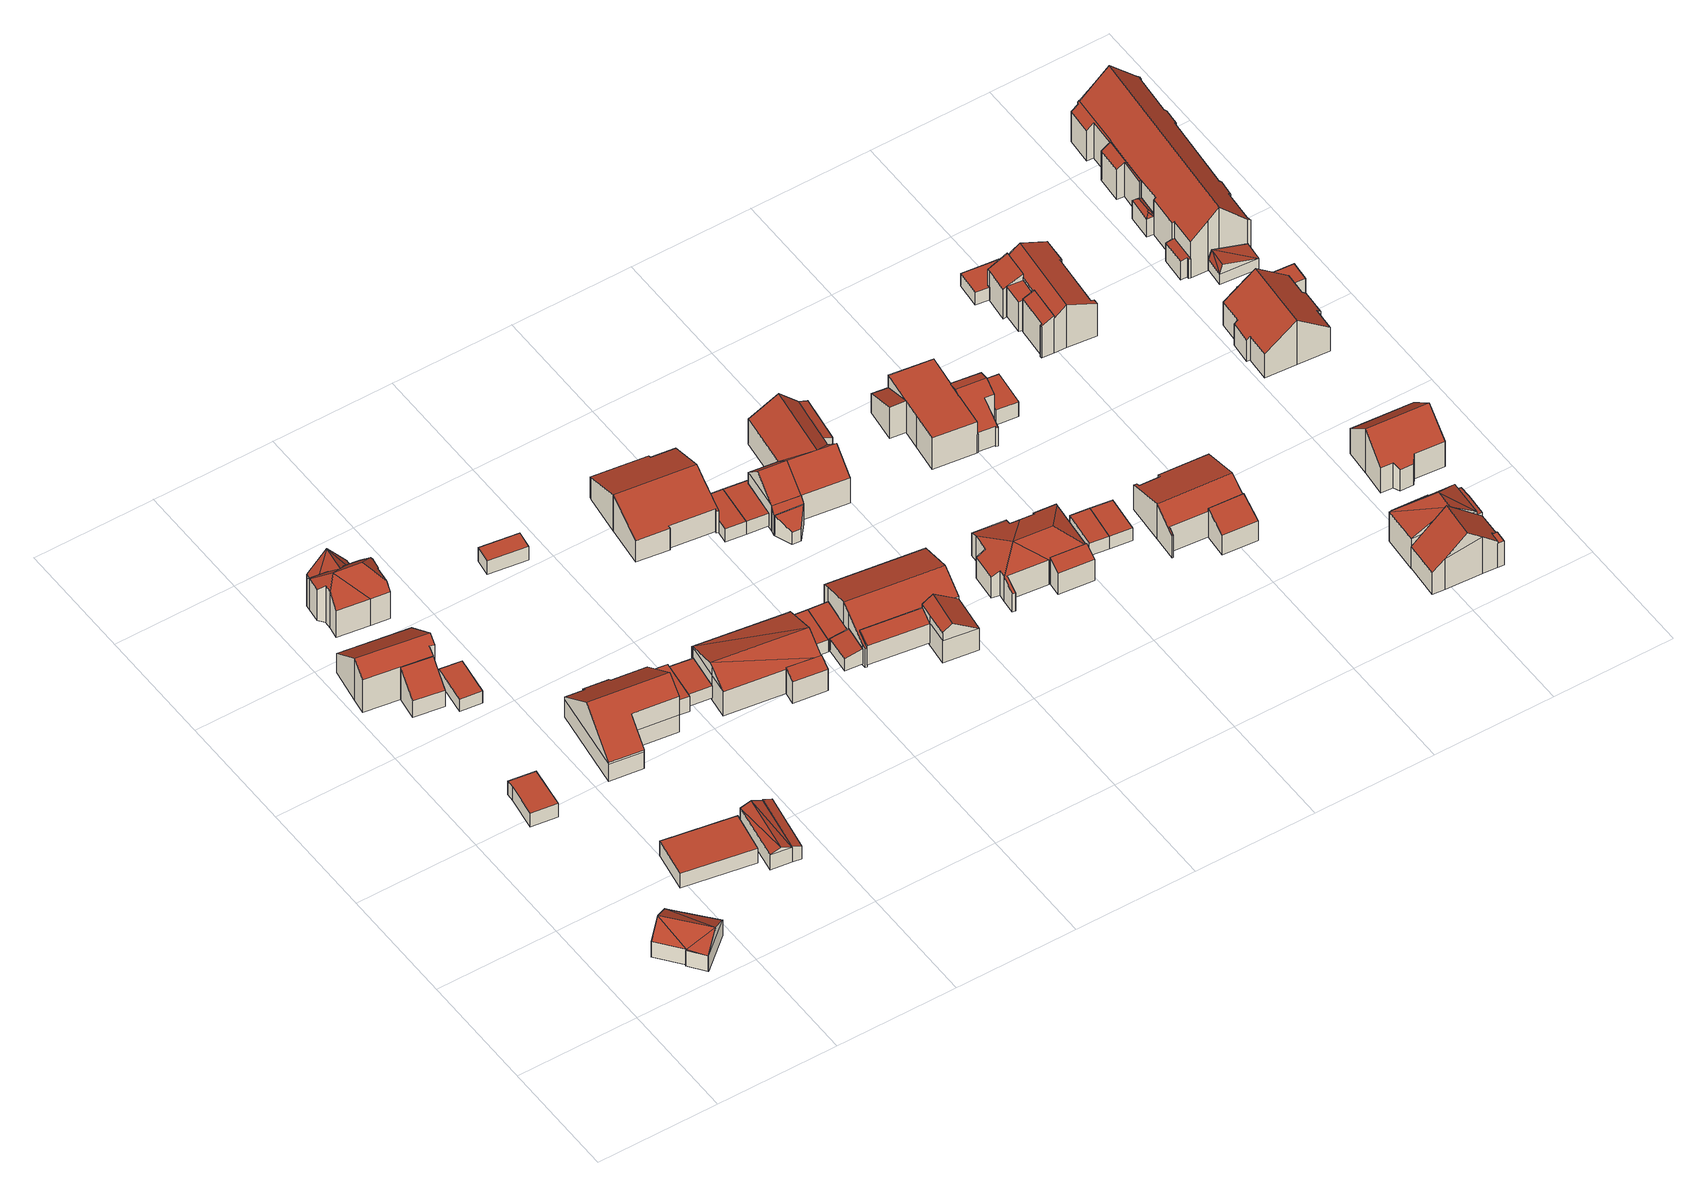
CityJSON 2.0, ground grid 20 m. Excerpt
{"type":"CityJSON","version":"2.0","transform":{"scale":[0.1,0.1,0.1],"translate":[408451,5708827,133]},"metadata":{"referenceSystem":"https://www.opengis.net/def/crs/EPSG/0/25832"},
"CityObjects":{
"building1":{"type":"Building","attributes":{"Gemeindeschluessel":"05978036","Geometrietyp2DReferenz":"3000","function":"31001_2460","roofType":"5000","measuredHeight":5.19},"geometry":[{"type":"MultiSurface","lod":"2","boundaries":[[[0,1,2,3]],[[1,4,5,2]],[[4,6,7,5]],[[6,8,9,7]],[[8,10,11,9]],[[10,12,13,11]],[[12,14,15,13]],[[14,0,3,15]],[[16,8,6]],[[16,12,8]],[[17,12,16]],[[12,17,14]],[[8,12,10]],[[0,16,4,1]],[[16,0,17]],[[4,16,6]],[[14,17,0]],[[3,2,5,7,9,11,13,15]]],"semantics":{"surfaces":[{"type":"WallSurface"},{"type":"RoofSurface"},{"type":"GroundSurface"}],"values":[0,0,0,0,0,0,0,0,1,1,1,1,1,1,1,0,0,2]}}]},
"building2":{"type":"Building","attributes":{"Gemeindeschluessel":"05978036","Geometrietyp2DReferenz":"3000","function":"31001_2460","roofType":"1000","measuredHeight":2.61},"geometry":[{"type":"MultiSurface","lod":"2","boundaries":[[[18,19,20,21]],[[19,22,23,20]],[[22,24,25,23]],[[24,26,27,25]],[[26,18,21,27]],[[26,24,22,19,18]],[[21,20,23,25,27]]],"semantics":{"surfaces":[{"type":"WallSurface"},{"type":"RoofSurface"},{"type":"GroundSurface"}],"values":[0,0,0,0,0,1,2]}}]},
"building3":{"type":"Building","attributes":{"Gemeindeschluessel":"05978036","Geometrietyp2DReferenz":"3000","function":"31001_1000"},"children":["building3-1","building3-2"]},
"building3-1":{"type":"BuildingPart","attributes":{"roofType":"2100","measuredHeight":6.38},"parents":["building3"],"geometry":[{"type":"MultiSurface","lod":"2","boundaries":[[[28,29,30,31]],[[32,33,34,35]],[[33,28,31,34]],[[33,32,29,28]],[[31,30,35,34]],[[35,30,29,32]]],"semantics":{"surfaces":[{"type":"WallSurface"},{"type":"RoofSurface"},{"type":"GroundSurface"},{"type":"ClosureSurface"}],"values":[0,0,0,1,2,3]}}]},
"building3-2":{"type":"BuildingPart","attributes":{"roofType":"3100","measuredHeight":8.47},"parents":["building3"],"geometry":[{"type":"MultiSurface","lod":"2","boundaries":[[[36,37,38,39]],[[37,40,41,38]],[[40,42,32,35,41]],[[43,44,45,30,29]],[[44,46,47,45]],[[46,48,49,47]],[[48,50,51,49]],[[50,36,39,51]],[[46,44,43,42,40,37,36]],[[36,50,48,46]],[[39,38,41,35,30,45,47,49,51]],[[29,32,42,43]],[[29,30,35,32]]],"semantics":{"surfaces":[{"type":"WallSurface"},{"type":"RoofSurface"},{"type":"GroundSurface"},{"type":"ClosureSurface"}],"values":[0,0,0,0,0,0,0,0,1,1,2,0,3]}}]},
"building4":{"type":"Building","attributes":{"Gemeindeschluessel":"05978036","Geometrietyp2DReferenz":"3000","function":"51009_1611","roofType":"1000","measuredHeight":2.96},"geometry":[{"type":"MultiSurface","lod":"2","boundaries":[[[52,53,54,55]],[[53,56,57,54]],[[56,58,59,57]],[[58,52,55,59]],[[58,56,53,52]],[[55,54,57,59]]],"semantics":{"surfaces":[{"type":"WallSurface"},{"type":"RoofSurface"},{"type":"GroundSurface"}],"values":[0,0,0,0,1,2]}}]},
"building5":{"type":"Building","attributes":{"Gemeindeschluessel":"05978036","Geometrietyp2DReferenz":"3000","function":"31001_2460","roofType":"1000","measuredHeight":2.42},"geometry":[{"type":"MultiSurface","lod":"2","boundaries":[[[60,61,62,63]],[[61,64,65,62]],[[64,66,67,65]],[[66,60,63,67]],[[66,64,61,60]],[[63,62,65,67]]],"semantics":{"surfaces":[{"type":"WallSurface"},{"type":"RoofSurface"},{"type":"GroundSurface"}],"values":[0,0,0,0,1,2]}}]},
"building6":{"type":"Building","attributes":{"Gemeindeschluessel":"05978036","Geometrietyp2DReferenz":"3000","function":"31001_1000"},"children":["building6-1","building6-2"]},
"building6-1":{"type":"BuildingPart","attributes":{"roofType":"3300","measuredHeight":9.03},"parents":["building6"],"geometry":[{"type":"MultiSurface","lod":"2","boundaries":[[[68,69,70,71]],[[69,72,73,70]],[[72,74,75,73]],[[74,76,77,75]],[[76,78,79,77]],[[78,80,81,79]],[[80,82,83,81]],[[82,84,85,83]],[[84,86,87,85]],[[86,88,89,87]],[[88,90,91,89]],[[90,92,93,91]],[[92,94,95,93]],[[94,96,97,95]],[[96,98,99,97]],[[98,100,99]],[[94,92,90,88,101]],[[80,78,76,74,72,102]],[[84,82,80,102,101]],[[88,86,84,101]],[[72,69,68,103,101,102]],[[103,98,96,94,101]],[[104,71,70,73,75,77,79,81,83,85,87,89,91,93,95,97,99]],[[103,105,100,98]],[[105,104,99,100]],[[71,106,105,103,68]],[[104,105,106,71]]],"semantics":{"surfaces":[{"type":"WallSurface"},{"type":"RoofSurface"},{"type":"GroundSurface"},{"type":"ClosureSurface"}],"values":[0,0,0,0,0,0,0,0,0,0,0,0,0,0,0,0,1,1,1,1,1,1,2,0,3,0,3]}}]},
"building6-2":{"type":"BuildingPart","attributes":{"roofType":"5000","measuredHeight":6.88},"parents":["building6"],"geometry":[{"type":"MultiSurface","lod":"2","boundaries":[[[100,107,108,99]],[[107,109,110,108]],[[109,106,71,110]],[[106,111,100,105]],[[109,112,106]],[[112,111,106]],[[112,107,100]],[[100,111,112]],[[107,112,109]],[[71,104,99,108,110]],[[99,104,105,100]],[[104,71,106,105]]],"semantics":{"surfaces":[{"type":"WallSurface"},{"type":"RoofSurface"},{"type":"GroundSurface"},{"type":"ClosureSurface"}],"values":[0,0,0,1,1,1,1,1,0,2,3,3]}}]},
"building7":{"type":"Building","attributes":{"Gemeindeschluessel":"05978036","Geometrietyp2DReferenz":"3000","function":"31001_2700","roofType":"3100","measuredHeight":3.7},"geometry":[{"type":"MultiSurface","lod":"2","boundaries":[[[113,114,115,116]],[[114,117,118,115]],[[117,119,120,118]],[[119,113,116,120]],[[117,114,121]],[[113,119,122]],[[122,114,113]],[[114,122,121]],[[119,121,122]],[[121,119,117]],[[116,115,118,120]]],"semantics":{"surfaces":[{"type":"WallSurface"},{"type":"RoofSurface"},{"type":"GroundSurface"}],"values":[0,0,0,0,0,0,1,1,1,1,2]}}]},
"building8":{"type":"Building","attributes":{"Gemeindeschluessel":"05978036","Geometrietyp2DReferenz":"3000","function":"51009_1610","roofType":"2100","measuredHeight":3.29},"geometry":[{"type":"MultiSurface","lod":"2","boundaries":[[[123,124,125,116]],[[124,126,127,125]],[[126,128,115,127]],[[128,123,116,115]],[[128,126,124,123]],[[116,125,127,115]]],"semantics":{"surfaces":[{"type":"WallSurface"},{"type":"RoofSurface"},{"type":"GroundSurface"}],"values":[0,0,0,0,1,2]}}]},
"building9":{"type":"Building","attributes":{"Gemeindeschluessel":"05978036","Geometrietyp2DReferenz":"3000","function":"31001_1000","roofType":"5000","measuredHeight":9.26},"geometry":[{"type":"MultiSurface","lod":"2","boundaries":[[[129,130,131,132]],[[130,133,134,131]],[[133,135,136,134]],[[135,137,138,136]],[[137,139,140,138]],[[139,141,142,140]],[[141,143,144,142]],[[143,145,146,144]],[[145,147,148,146]],[[147,149,150,148]],[[149,129,132,150]],[[151,152,141,139,153,154,155,156,157]],[[158,159,156,155,160,161]],[[129,158,161,130]],[[130,161,160,133]],[[133,160,155,154,135]],[[149,159,158,129]],[[145,151,157,147]],[[147,157,156,159,149]],[[135,154,153,137]],[[137,153,139]],[[143,152,151,145]],[[141,152,143]],[[132,131,134,136,138,140,142,144,146,148,150]]],"semantics":{"surfaces":[{"type":"WallSurface"},{"type":"RoofSurface"},{"type":"GroundSurface"}],"values":[0,0,0,0,0,0,0,0,0,0,0,1,1,0,0,0,0,0,0,0,0,0,0,2]}}]},
"building10":{"type":"Building","attributes":{"Gemeindeschluessel":"05978036","Geometrietyp2DReferenz":"3000","function":"31001_2460","roofType":"9999","measuredHeight":3},"geometry":[{"type":"MultiSurface","lod":"2","boundaries":[[[162,163,164,165,166]],[[166,165,146,148]],[[165,164,167,146]],[[164,163,168,167]],[[163,162,169,168]],[[162,166,148,169]],[[148,146,167,168,169]]],"semantics":{"surfaces":[{"type":"RoofSurface"},{"type":"WallSurface"},{"type":"GroundSurface"}],"values":[0,1,1,1,1,1,2]}}]},
"building11":{"type":"Building","attributes":{"Gemeindeschluessel":"05978036","Geometrietyp2DReferenz":"3000","function":"31001_2460","roofType":"1000","measuredHeight":2.47},"geometry":[{"type":"MultiSurface","lod":"2","boundaries":[[[170,171,172,173]],[[171,174,175,172]],[[174,176,177,175]],[[176,170,173,177]],[[176,174,171,170]],[[173,172,175,177]]],"semantics":{"surfaces":[{"type":"WallSurface"},{"type":"RoofSurface"},{"type":"GroundSurface"}],"values":[0,0,0,0,1,2]}}]},
"building12":{"type":"Building","attributes":{"Gemeindeschluessel":"05978036","Geometrietyp2DReferenz":"3000","function":"31001_2460","roofType":"1000","measuredHeight":2.63},"geometry":[{"type":"MultiSurface","lod":"2","boundaries":[[[178,179,180,181]],[[179,182,183,180]],[[182,184,185,183]],[[184,178,181,185]],[[184,182,179,178]],[[181,180,183,185]]],"semantics":{"surfaces":[{"type":"WallSurface"},{"type":"RoofSurface"},{"type":"GroundSurface"}],"values":[0,0,0,0,1,2]}}]},
"building13":{"type":"Building","attributes":{"Gemeindeschluessel":"05978036","Geometrietyp2DReferenz":"3000","function":"31001_1000"},"children":["building13-1","building13-2"]},
"building13-1":{"type":"BuildingPart","attributes":{"roofType":"2100","measuredHeight":5.22},"parents":["building13"],"geometry":[{"type":"MultiSurface","lod":"2","boundaries":[[[186,187,188,189,190]],[[191,192,193,194,195]],[[192,186,190,193]],[[192,191,187,186]],[[190,189,194,193]],[[195,188,187,191]],[[195,194,189,188]]],"semantics":{"surfaces":[{"type":"WallSurface"},{"type":"RoofSurface"},{"type":"GroundSurface"},{"type":"ClosureSurface"}],"values":[0,0,0,1,2,0,3]}}]},
"building13-2":{"type":"BuildingPart","attributes":{"roofType":"3100","measuredHeight":7.11},"parents":["building13"],"geometry":[{"type":"MultiSurface","lod":"2","boundaries":[[[196,197,198,199]],[[197,200,201,198]],[[200,195,194,201]],[[188,202,203,189]],[[202,204,205,203]],[[204,206,207,205]],[[206,208,209,207]],[[208,196,199,209]],[[210,211,197,196,208]],[[208,212,213,210]],[[195,210,213]],[[195,213,214,202,188]],[[202,214,204]],[[204,214,213,212,206]],[[206,212,208]],[[200,211,210,195]],[[197,211,200]],[[199,198,201,194,189,203,205,207,209]],[[189,194,195,188]]],"semantics":{"surfaces":[{"type":"WallSurface"},{"type":"RoofSurface"},{"type":"GroundSurface"},{"type":"ClosureSurface"}],"values":[0,0,0,0,0,0,0,0,1,1,1,1,0,0,0,0,0,2,3]}}]},
"building14":{"type":"Building","attributes":{"Gemeindeschluessel":"05978036","Geometrietyp2DReferenz":"3000","function":"31001_2460","roofType":"1000","measuredHeight":2.5},"geometry":[{"type":"MultiSurface","lod":"2","boundaries":[[[215,216,217,218]],[[216,219,220,217]],[[219,221,222,220]],[[221,223,224,222]],[[223,225,226,224]],[[225,215,218,226]],[[225,223,221,219,216,215]],[[218,217,220,222,224,226]]],"semantics":{"surfaces":[{"type":"WallSurface"},{"type":"RoofSurface"},{"type":"GroundSurface"}],"values":[0,0,0,0,0,0,1,2]}}]},
"building15":{"type":"Building","attributes":{"Gemeindeschluessel":"05978036","Geometrietyp2DReferenz":"3000","function":"31001_1310","roofType":"2100","measuredHeight":3.02},"geometry":[{"type":"MultiSurface","lod":"2","boundaries":[[[227,228,229,230]],[[228,231,232,229]],[[231,233,234,232]],[[233,227,230,234]],[[233,231,228,227]],[[230,229,232,234]]],"semantics":{"surfaces":[{"type":"WallSurface"},{"type":"RoofSurface"},{"type":"GroundSurface"}],"values":[0,0,0,0,1,2]}}]},
"building16":{"type":"Building","attributes":{"Gemeindeschluessel":"05978036","Geometrietyp2DReferenz":"3000","function":"31001_2460","roofType":"1000","measuredHeight":2.52},"geometry":[{"type":"MultiSurface","lod":"2","boundaries":[[[235,225,226,236]],[[225,223,224,226]],[[223,237,238,224]],[[237,239,240,238]],[[239,235,236,240]],[[239,237,223,225,235]],[[236,226,224,238,240]]],"semantics":{"surfaces":[{"type":"WallSurface"},{"type":"RoofSurface"},{"type":"GroundSurface"}],"values":[0,0,0,0,0,1,2]}}]},
"building17":{"type":"Building","attributes":{"Gemeindeschluessel":"05978036","Geometrietyp2DReferenz":"3000","function":"31001_1000","roofType":"3100","measuredHeight":7.2},"geometry":[{"type":"MultiSurface","lod":"2","boundaries":[[[241,242,243,244]],[[242,245,246,243]],[[245,247,248,246]],[[247,249,250,248]],[[249,251,252,250]],[[251,253,254,252]],[[253,255,256,254]],[[255,257,258,256]],[[257,259,260,258]],[[259,261,262,260]],[[261,263,264,262]],[[263,265,266,264]],[[265,267,268,266]],[[267,269,270,268]],[[269,241,244,270]],[[265,263,261,259,257,255,253]],[[253,251,249,247,245,242,241,269,267,265]],[[244,243,246,248,250,252,254,256,258,260,262,264,266,268,270]]],"semantics":{"surfaces":[{"type":"WallSurface"},{"type":"RoofSurface"},{"type":"GroundSurface"}],"values":[0,0,0,0,0,0,0,0,0,0,0,0,0,0,0,1,1,2]}}]},
"building18":{"type":"Building","attributes":{"Gemeindeschluessel":"05978036","Geometrietyp2DReferenz":"3000","function":"51009_1610","roofType":"2100","measuredHeight":4.91},"geometry":[{"type":"MultiSurface","lod":"2","boundaries":[[[271,272,273,274]],[[272,275,276,273]],[[275,277,278,276]],[[277,271,274,278]],[[277,275,272,271]],[[274,273,276,278]]],"semantics":{"surfaces":[{"type":"WallSurface"},{"type":"RoofSurface"},{"type":"GroundSurface"}],"values":[0,0,0,0,1,2]}}]},
"building19":{"type":"Building","attributes":{"Gemeindeschluessel":"05978036","Geometrietyp2DReferenz":"3000","function":"31001_2460","roofType":"1000","measuredHeight":2.59},"geometry":[{"type":"MultiSurface","lod":"2","boundaries":[[[279,280,270,281]],[[280,282,268,270]],[[282,283,284,268]],[[283,285,286,284]],[[285,279,281,286]],[[285,283,282,280,279]],[[281,270,268,284,286]]],"semantics":{"surfaces":[{"type":"WallSurface"},{"type":"RoofSurface"},{"type":"GroundSurface"}],"values":[0,0,0,0,0,1,2]}}]},
"building20":{"type":"Building","attributes":{"Gemeindeschluessel":"05978036","Geometrietyp2DReferenz":"3000","function":"31001_1000"},"children":["building20-1","building20-2"]},
"building20-1":{"type":"BuildingPart","attributes":{"roofType":"3100","measuredHeight":7.2},"parents":["building20"],"geometry":[{"type":"MultiSurface","lod":"2","boundaries":[[[287,288,289,290]],[[288,291,292,289]],[[291,293,294,292]],[[295,287,290,296]],[[295,297,298,299,287]],[[300,301,299,298,302]],[[291,300,302,303,293]],[[288,301,300,291]],[[287,299,301,288]],[[290,289,292,294,296]],[[296,294,293,295]],[[303,302,298,297]],[[293,303,297,295]]],"semantics":{"surfaces":[{"type":"WallSurface"},{"type":"RoofSurface"},{"type":"GroundSurface"},{"type":"ClosureSurface"}],"values":[0,0,0,0,1,1,0,0,0,2,3,0,3]}}]},
"building20-2":{"type":"BuildingPart","attributes":{"roofType":"3100","measuredHeight":7.09},"parents":["building20"],"geometry":[{"type":"MultiSurface","lod":"2","boundaries":[[[304,305,306,307]],[[305,308,309,306]],[[308,310,311,309]],[[310,312,240,311]],[[312,313,314,240]],[[313,315,238,314]],[[315,316,317,238]],[[316,318,319,317]],[[318,320,321,319]],[[320,322,295,296,321]],[[303,304,307,294,293]],[[320,318,316,315,313]],[[313,312,310,308,305,304,303,297,322,320]],[[307,306,309,311,240,314,238,317,319,321,296,294]],[[297,295,322]],[[293,294,296,295]],[[293,295,297,303]]],"semantics":{"surfaces":[{"type":"WallSurface"},{"type":"RoofSurface"},{"type":"GroundSurface"},{"type":"ClosureSurface"}],"values":[0,0,0,0,0,0,0,0,0,0,0,1,1,2,0,3,3]}}]},
"building21":{"type":"Building","attributes":{"Gemeindeschluessel":"05978036","Geometrietyp2DReferenz":"3000","function":"31001_2460","roofType":"1000","measuredHeight":2.62},"geometry":[{"type":"MultiSurface","lod":"2","boundaries":[[[323,285,286,324]],[[285,283,284,286]],[[283,325,326,284]],[[325,327,328,326]],[[327,329,330,328]],[[329,323,324,330]],[[329,327,325,283,285,323]],[[324,286,284,326,328,330]]],"semantics":{"surfaces":[{"type":"WallSurface"},{"type":"RoofSurface"},{"type":"GroundSurface"}],"values":[0,0,0,0,0,0,1,2]}}]},
"building22":{"type":"Building","attributes":{"Gemeindeschluessel":"05978036","Geometrietyp2DReferenz":"3000","function":"31001_1000"},"children":["building22-1","building22-2","building22-3","building22-4","building22-5","building22-6"]},
"building22-1":{"type":"BuildingPart","attributes":{"roofType":"2100","measuredHeight":4.95},"parents":["building22"],"geometry":[{"type":"MultiSurface","lod":"2","boundaries":[[[331,332,333,334]],[[335,336,337,338]],[[336,335,332,331]],[[334,333,338,337]],[[332,335,338,333]],[[336,331,334,337]]],"semantics":{"surfaces":[{"type":"WallSurface"},{"type":"RoofSurface"},{"type":"GroundSurface"},{"type":"ClosureSurface"}],"values":[0,0,1,2,3,3]}}]},
"building22-2":{"type":"BuildingPart","attributes":{"roofType":"3100","measuredHeight":7.93},"parents":["building22"],"geometry":[{"type":"MultiSurface","lod":"2","boundaries":[[[339,331,334,340]],[[341,339,340,342]],[[339,341,343]],[[331,339,343,344]],[[341,345,344,343]],[[340,334,346,342]],[[331,345,346,334]],[[345,341,342,346]],[[345,331,344]]],"semantics":{"surfaces":[{"type":"WallSurface"},{"type":"RoofSurface"},{"type":"GroundSurface"},{"type":"ClosureSurface"}],"values":[0,0,0,1,1,2,3,3,3]}}]},
"building22-3":{"type":"BuildingPart","attributes":{"roofType":"2100","measuredHeight":4.95},"parents":["building22"],"geometry":[{"type":"MultiSurface","lod":"2","boundaries":[[[347,348,349,350]],[[348,351,352,349]],[[351,353,354,352]],[[353,351,348,347]],[[350,349,352,354]],[[353,347,350,354]]],"semantics":{"surfaces":[{"type":"WallSurface"},{"type":"RoofSurface"},{"type":"GroundSurface"},{"type":"ClosureSurface"}],"values":[0,0,0,1,2,3]}}]},
"building22-4":{"type":"BuildingPart","attributes":{"roofType":"3100","measuredHeight":7.93},"parents":["building22"],"geometry":[{"type":"MultiSurface","lod":"2","boundaries":[[[336,355,356,337]],[[355,345,346,356]],[[355,336,357]],[[336,331,344,357]],[[345,355,357,344]],[[334,337,356,346]],[[331,336,337,334]],[[345,331,334,346]],[[331,345,344]]],"semantics":{"surfaces":[{"type":"WallSurface"},{"type":"RoofSurface"},{"type":"GroundSurface"},{"type":"ClosureSurface"}],"values":[0,0,0,1,1,2,3,3,3]}}]},
"building22-5":{"type":"BuildingPart","attributes":{"roofType":"2100","measuredHeight":4},"parents":["building22"],"geometry":[{"type":"MultiSurface","lod":"2","boundaries":[[[332,358,359,333]],[[358,360,361,359]],[[360,335,338,361]],[[335,360,358,332]],[[333,359,361,338]],[[335,332,333,338]]],"semantics":{"surfaces":[{"type":"WallSurface"},{"type":"RoofSurface"},{"type":"GroundSurface"},{"type":"ClosureSurface"}],"values":[0,0,0,1,2,3]}}]},
"building22-6":{"type":"BuildingPart","attributes":{"roofType":"5000","measuredHeight":7.93},"parents":["building22"],"geometry":[{"type":"MultiSurface","lod":"2","boundaries":[[[345,362,363,346]],[[362,347,350,363]],[[345,341,364]],[[347,362,365]],[[341,353,347,365,364]],[[362,345,364,365]],[[350,354,342,346,363]],[[342,354,353,341]],[[347,353,354,350]],[[341,345,346,342]]],"semantics":{"surfaces":[{"type":"WallSurface"},{"type":"RoofSurface"},{"type":"GroundSurface"},{"type":"ClosureSurface"}],"values":[0,0,1,0,1,1,2,0,3,3]}}]},
"building23":{"type":"Building","attributes":{"Gemeindeschluessel":"05978036","Geometrietyp2DReferenz":"3000","function":"31001_1000"},"children":["building23-1","building23-2"]},
"building23-1":{"type":"BuildingPart","attributes":{"roofType":"2100","measuredHeight":5.22},"parents":["building23"],"geometry":[{"type":"MultiSurface","lod":"2","boundaries":[[[366,367,368,369,370]],[[367,371,372,368]],[[371,373,374,375,372]],[[373,371,367,366]],[[369,368,372,375]],[[370,374,373,366]],[[370,369,375,374]]],"semantics":{"surfaces":[{"type":"WallSurface"},{"type":"RoofSurface"},{"type":"GroundSurface"},{"type":"ClosureSurface"}],"values":[0,0,0,1,2,0,3]}}]},
"building23-2":{"type":"BuildingPart","attributes":{"roofType":"3200","measuredHeight":6.98},"parents":["building23"],"geometry":[{"type":"MultiSurface","lod":"2","boundaries":[[[376,377,378,379]],[[377,380,381,378]],[[380,382,383,381]],[[382,384,385,383]],[[384,386,387,385]],[[386,388,389,387]],[[388,390,391,389]],[[390,392,393,391]],[[392,394,395,393]],[[394,396,397,395]],[[396,398,399,397]],[[398,400,401,399]],[[400,402,403,401]],[[402,404,405,403]],[[404,370,369,405]],[[374,406,407,375]],[[406,408,409,407]],[[408,410,411,409]],[[410,376,379,411]],[[370,404,412]],[[388,386,384,382,380,377,413]],[[404,402,400,398,396,413,412]],[[396,394,392,390,388,413]],[[406,374,370,412,413]],[[377,376,410,408,406,413]],[[379,378,381,383,385,387,389,391,393,395,397,399,401,403,405,369,375,407,409,411]],[[374,375,369,370]]],"semantics":{"surfaces":[{"type":"WallSurface"},{"type":"RoofSurface"},{"type":"GroundSurface"},{"type":"ClosureSurface"}],"values":[0,0,0,0,0,0,0,0,0,0,0,0,0,0,0,0,0,0,0,1,1,1,1,1,1,2,3]}}]},
"building24":{"type":"Building","attributes":{"Gemeindeschluessel":"05978036","Geometrietyp2DReferenz":"3000","function":"31001_2460","roofType":"1000","measuredHeight":2.56},"geometry":[{"type":"MultiSurface","lod":"2","boundaries":[[[414,415,416,417]],[[415,418,419,416]],[[418,420,421,419]],[[420,414,417,421]],[[420,418,415,414]],[[417,416,419,421]]],"semantics":{"surfaces":[{"type":"WallSurface"},{"type":"RoofSurface"},{"type":"GroundSurface"}],"values":[0,0,0,0,1,2]}}]},
"building25":{"type":"Building","attributes":{"Gemeindeschluessel":"05978036","Geometrietyp2DReferenz":"3000","function":"31001_2460","roofType":"1000","measuredHeight":2.58},"geometry":[{"type":"MultiSurface","lod":"2","boundaries":[[[414,420,421,417]],[[420,422,423,421]],[[422,424,425,423]],[[424,414,417,425]],[[424,422,420,414]],[[417,421,423,425]]],"semantics":{"surfaces":[{"type":"WallSurface"},{"type":"RoofSurface"},{"type":"GroundSurface"}],"values":[0,0,0,0,1,2]}}]},
"building26":{"type":"Building","attributes":{"Gemeindeschluessel":"05978036","Geometrietyp2DReferenz":"3000","function":"31001_1000"},"children":["building26-1","building26-2","building26-3"]},
"building26-1":{"type":"BuildingPart","attributes":{"roofType":"3100","measuredHeight":6.7},"parents":["building26"],"geometry":[{"type":"MultiSurface","lod":"2","boundaries":[[[426,427,428,429]],[[427,430,431,428]],[[430,432,433,431]],[[432,434,435,433]],[[434,436,437,435]],[[436,438,439,437]],[[438,440,441,439]],[[440,442,443,441]],[[444,445,446,447]],[[445,426,429,446]],[[448,449,442,440,438,436,434,432,430,427,426]],[[426,445,444,450,448]],[[429,428,431,433,435,437,439,441,443,451,447,446]],[[452,449,448]],[[451,443,442,449,452]],[[450,452,448]],[[451,452,450,444,447]]],"semantics":{"surfaces":[{"type":"WallSurface"},{"type":"RoofSurface"},{"type":"GroundSurface"},{"type":"ClosureSurface"}],"values":[0,0,0,0,0,0,0,0,0,0,1,1,2,0,3,0,3]}}]},
"building26-2":{"type":"BuildingPart","attributes":{"roofType":"2100","measuredHeight":6.3},"parents":["building26"],"geometry":[{"type":"MultiSurface","lod":"2","boundaries":[[[453,454,455,456]],[[454,457,458,455]],[[457,459,460,458]],[[457,454,453,459]],[[460,456,455,458]],[[456,460,459,453]]],"semantics":{"surfaces":[{"type":"WallSurface"},{"type":"RoofSurface"},{"type":"GroundSurface"},{"type":"ClosureSurface"}],"values":[0,0,0,1,2,3]}}]},
"building26-3":{"type":"BuildingPart","attributes":{"roofType":"1000","measuredHeight":6.33},"parents":["building26"],"geometry":[{"type":"MultiSurface","lod":"2","boundaries":[[[461,462,463,443,442]],[[462,464,465,463]],[[464,453,456,465]],[[466,467,468,460,459]],[[467,469,444,447,468]],[[469,467,466,453,464,462,461,449,452,450]],[[443,463,465,456,460,468,447,451]],[[459,453,466]],[[459,460,456,453]],[[442,449,461]],[[450,444,469]],[[443,451,452,449,442]],[[451,447,444,450,452]]],"semantics":{"surfaces":[{"type":"WallSurface"},{"type":"RoofSurface"},{"type":"GroundSurface"},{"type":"ClosureSurface"}],"values":[0,0,0,0,0,1,2,0,3,0,0,3,3]}}]},
"building27":{"type":"Building","attributes":{"Gemeindeschluessel":"05978036","Geometrietyp2DReferenz":"3000","function":"31001_2460","roofType":"9999","measuredHeight":3},"geometry":[{"type":"MultiSurface","lod":"2","boundaries":[[[470,471,472,473,474,475]],[[475,474,476,477]],[[474,473,478,476]],[[473,472,479,478]],[[472,471,428,479]],[[471,470,446,428]],[[470,475,477,446]],[[477,476,478,479,428,446]]],"semantics":{"surfaces":[{"type":"RoofSurface"},{"type":"WallSurface"},{"type":"GroundSurface"}],"values":[0,1,1,1,1,1,1,2]}}]},
"building28":{"type":"Building","attributes":{"Gemeindeschluessel":"05978036","Geometrietyp2DReferenz":"3000","function":"31001_1000"},"children":["building28-1","building28-2"]},
"building28-1":{"type":"BuildingPart","attributes":{"roofType":"3100","measuredHeight":7.16},"parents":["building28"],"geometry":[{"type":"MultiSurface","lod":"2","boundaries":[[[480,481,482,483]],[[481,484,485,482]],[[484,486,487,485]],[[486,488,489,487]],[[488,490,491,489]],[[490,492,493,491]],[[492,494,495,493]],[[494,496,497,495]],[[496,498,499,497]],[[498,500,501,499]],[[500,502,503,501]],[[504,480,483,505]],[[500,498,496,494,492,490,488,486]],[[486,484,481,480,504,502,500]],[[483,482,485,487,489,491,493,495,497,499,501,503,505]],[[505,503,502,504]]],"semantics":{"surfaces":[{"type":"WallSurface"},{"type":"RoofSurface"},{"type":"GroundSurface"},{"type":"ClosureSurface"}],"values":[0,0,0,0,0,0,0,0,0,0,0,0,1,1,2,3]}}]},
"building28-2":{"type":"BuildingPart","attributes":{"roofType":"2100","measuredHeight":5.7},"parents":["building28"],"geometry":[{"type":"MultiSurface","lod":"2","boundaries":[[[506,507,504,505,508]],[[509,510,511,503,502]],[[510,506,508,511]],[[510,509,507,506]],[[508,505,503,511]],[[502,504,507,509]],[[502,503,505,504]]],"semantics":{"surfaces":[{"type":"WallSurface"},{"type":"RoofSurface"},{"type":"GroundSurface"},{"type":"ClosureSurface"}],"values":[0,0,0,1,2,0,3]}}]},
"building29":{"type":"Building","attributes":{"Gemeindeschluessel":"05978036","Geometrietyp2DReferenz":"3000","function":"51009_1610","roofType":"9999","measuredHeight":6},"geometry":[{"type":"MultiSurface","lod":"2","boundaries":[[[512,513,514,515,516]],[[516,515,517,518]],[[515,514,519,517]],[[514,513,520,519]],[[513,512,521,520]],[[512,516,518,521]],[[518,517,519,520,521]]],"semantics":{"surfaces":[{"type":"RoofSurface"},{"type":"WallSurface"},{"type":"GroundSurface"}],"values":[0,1,1,1,1,1,2]}}]},
"building30":{"type":"Building","attributes":{"Gemeindeschluessel":"05978036","Geometrietyp2DReferenz":"3000","function":"31001_2460","roofType":"1000","measuredHeight":2.49},"geometry":[{"type":"MultiSurface","lod":"2","boundaries":[[[522,523,524,525]],[[523,526,527,524]],[[526,528,529,527]],[[528,530,531,529]],[[530,532,533,531]],[[532,534,535,533]],[[534,522,525,535]],[[534,532,530,528,526,523,522]],[[525,524,527,529,531,533,535]]],"semantics":{"surfaces":[{"type":"WallSurface"},{"type":"RoofSurface"},{"type":"GroundSurface"}],"values":[0,0,0,0,0,0,0,1,2]}}]},
"building31":{"type":"Building","attributes":{"Gemeindeschluessel":"05978036","Geometrietyp2DReferenz":"3000","function":"31001_1000"},"children":["building31-1","building31-2"]},
"building31-1":{"type":"BuildingPart","attributes":{"roofType":"1000","measuredHeight":4.81},"parents":["building31"],"geometry":[{"type":"MultiSurface","lod":"2","boundaries":[[[536,537,538,539]],[[540,536,539,541,542]],[[540,543,544,537,536]],[[539,538,545,541]],[[545,538,537,544]],[[542,543,540]],[[541,545,544,543,542]]],"semantics":{"surfaces":[{"type":"WallSurface"},{"type":"RoofSurface"},{"type":"GroundSurface"},{"type":"ClosureSurface"}],"values":[0,0,1,2,3,0,3]}}]},
"building31-2":{"type":"BuildingPart","attributes":{"roofType":"5000","measuredHeight":9.5},"parents":["building31"],"geometry":[{"type":"MultiSurface","lod":"2","boundaries":[[[546,547,548,538,537]],[[547,549,550,548]],[[549,551,552,550]],[[551,553,554,552]],[[553,555,556,554]],[[555,542,541,556]],[[557,543,542,555,558,559,547,546]],[[549,559,558,553,551]],[[549,547,559]],[[555,553,558]],[[538,548,550,552,554,556,541,545]],[[544,543,557]],[[545,541,542,543,544]],[[546,537,544,557]],[[537,538,545,544]]],"semantics":{"surfaces":[{"type":"WallSurface"},{"type":"RoofSurface"},{"type":"GroundSurface"},{"type":"ClosureSurface"}],"values":[0,0,0,0,0,0,1,1,0,0,2,0,3,0,3]}}]},
"building32":{"type":"Building","attributes":{"Gemeindeschluessel":"05978036","Geometrietyp2DReferenz":"3000","function":"31001_1000"},"children":["building32-1","building32-2","building32-3"]},
"building32-1":{"type":"BuildingPart","attributes":{"roofType":"3100","measuredHeight":8.67},"parents":["building32"],"geometry":[{"type":"MultiSurface","lod":"2","boundaries":[[[560,561,562,563]],[[561,564,565,562]],[[564,566,567,565]],[[566,568,569,567]],[[568,570,571,569]],[[570,572,573,571]],[[572,574,575,573]],[[574,576,577,575]],[[576,578,579,577]],[[578,580,581,579]],[[582,583,584,585]],[[578,576,574,572,570,568,566,564]],[[564,561,560,583,582,580,578]],[[584,563,562,565,567,569,571,573,575,577,579,581,585]],[[563,584,583,560]],[[585,581,580,582]]],"semantics":{"surfaces":[{"type":"WallSurface"},{"type":"RoofSurface"},{"type":"GroundSurface"},{"type":"ClosureSurface"}],"values":[0,0,0,0,0,0,0,0,0,0,0,1,1,2,3,3]}}]},
"building32-2":{"type":"BuildingPart","attributes":{"roofType":"2100","measuredHeight":7.49},"parents":["building32"],"geometry":[{"type":"MultiSurface","lod":"2","boundaries":[[[586,587,588,589]],[[587,590,591,588]],[[590,592,593,591]],[[592,594,582,585,593]],[[595,586,589,581,580]],[[595,594,592,590,587,586]],[[589,588,591,593,585,581]],[[580,582,594,595]],[[580,581,585,582]]],"semantics":{"surfaces":[{"type":"WallSurface"},{"type":"RoofSurface"},{"type":"GroundSurface"},{"type":"ClosureSurface"}],"values":[0,0,0,0,0,1,2,0,3]}}]},
"building32-3":{"type":"BuildingPart","attributes":{"roofType":"2100","measuredHeight":7.55},"parents":["building32"],"geometry":[{"type":"MultiSurface","lod":"2","boundaries":[[[596,597,598,599]],[[597,600,601,598]],[[600,602,560,563,601]],[[602,600,597,596,516,603]],[[584,604,599,598,601,563]],[[603,516,604,584,583]],[[516,596,599,604]],[[583,560,602,603]],[[583,584,563,560]]],"semantics":{"surfaces":[{"type":"WallSurface"},{"type":"RoofSurface"},{"type":"GroundSurface"},{"type":"ClosureSurface"}],"values":[0,0,0,1,2,0,0,0,3]}}]},
"building33":{"type":"Building","attributes":{"Gemeindeschluessel":"05978036","Geometrietyp2DReferenz":"3000","function":"31001_1000"},"children":["building33-1","building33-2"]},
"building33-1":{"type":"BuildingPart","attributes":{"roofType":"2100","measuredHeight":5.14},"parents":["building33"],"geometry":[{"type":"MultiSurface","lod":"2","boundaries":[[[605,606,607,608]],[[606,609,610,607]],[[609,611,612,610]],[[611,613,614,612]],[[613,611,609,606,605]],[[608,607,610,612,614]],[[605,608,614,613]]],"semantics":{"surfaces":[{"type":"WallSurface"},{"type":"RoofSurface"},{"type":"GroundSurface"},{"type":"ClosureSurface"}],"values":[0,0,0,0,1,2,3]}}]},
"building33-2":{"type":"BuildingPart","attributes":{"roofType":"5000","measuredHeight":8.99},"parents":["building33"],"geometry":[{"type":"MultiSurface","lod":"2","boundaries":[[[615,616,617,618]],[[616,619,605,608,617]],[[620,615,618,614,613]],[[619,616,621]],[[615,620,622]],[[616,622,621]],[[622,616,615]],[[621,620,619]],[[620,621,622]],[[618,617,608,614]],[[613,605,619,620]],[[613,614,608,605]]],"semantics":{"surfaces":[{"type":"WallSurface"},{"type":"RoofSurface"},{"type":"GroundSurface"},{"type":"ClosureSurface"}],"values":[0,0,0,1,0,1,1,1,1,2,0,3]}}]},
"building34":{"type":"Building","attributes":{"Gemeindeschluessel":"05978036","Geometrietyp2DReferenz":"3000","function":"31001_2460","roofType":"1000","measuredHeight":2.47},"geometry":[{"type":"MultiSurface","lod":"2","boundaries":[[[623,624,625,626]],[[624,627,628,625]],[[627,629,630,628]],[[629,623,626,630]],[[629,627,624,623]],[[626,625,628,630]]],"semantics":{"surfaces":[{"type":"WallSurface"},{"type":"RoofSurface"},{"type":"GroundSurface"}],"values":[0,0,0,0,1,2]}}]},
"building35":{"type":"Building","attributes":{"Gemeindeschluessel":"05978036","Geometrietyp2DReferenz":"3000","function":"31001_1000","roofType":"3100","measuredHeight":8.75},"geometry":[{"type":"MultiSurface","lod":"2","boundaries":[[[631,632,633,634]],[[632,635,636,633]],[[635,637,638,636]],[[637,639,640,638]],[[639,641,642,640]],[[641,643,644,642]],[[643,645,646,644]],[[645,647,648,646]],[[647,649,650,648]],[[649,651,652,650]],[[651,631,634,652]],[[647,645,643,641,639,637,635,632]],[[632,631,651,649,647]],[[634,633,636,638,640,642,644,646,648,650,652]]],"semantics":{"surfaces":[{"type":"WallSurface"},{"type":"RoofSurface"},{"type":"GroundSurface"}],"values":[0,0,0,0,0,0,0,0,0,0,0,1,1,2]}}]},
"building36":{"type":"Building","attributes":{"Gemeindeschluessel":"05978036","Geometrietyp2DReferenz":"3000","function":"31001_1000","roofType":"3100","measuredHeight":8.84},"geometry":[{"type":"MultiSurface","lod":"2","boundaries":[[[653,654,655,656]],[[654,657,658,655]],[[657,659,660,658]],[[659,661,662,660]],[[661,663,664,662]],[[663,665,666,664]],[[665,667,668,666]],[[667,669,670,668]],[[669,671,672,670]],[[671,673,674,672]],[[673,675,676,674]],[[675,677,678,676]],[[677,679,680,678]],[[679,681,682,680]],[[681,683,684,682]],[[683,653,656,684]],[[679,677,675,673,671,669,667,665,663]],[[663,661,659,657,654,653,683,681,679]],[[656,655,658,660,662,664,666,668,670,672,674,676,678,680,682,684]]],"semantics":{"surfaces":[{"type":"WallSurface"},{"type":"RoofSurface"},{"type":"GroundSurface"}],"values":[0,0,0,0,0,0,0,0,0,0,0,0,0,0,0,0,1,1,2]}}]},
"building37":{"type":"Building","attributes":{"Gemeindeschluessel":"05978036","Geometrietyp2DReferenz":"3000","function":"31001_2460","roofType":"1000","measuredHeight":2.79},"geometry":[{"type":"MultiSurface","lod":"2","boundaries":[[[685,686,687,688]],[[686,689,690,687]],[[689,691,692,690]],[[691,693,694,692]],[[693,695,696,694]],[[695,685,688,696]],[[695,693,691,689,686,685]],[[688,687,690,692,694,696]]],"semantics":{"surfaces":[{"type":"WallSurface"},{"type":"RoofSurface"},{"type":"GroundSurface"}],"values":[0,0,0,0,0,0,1,2]}}]},
"building38":{"type":"Building","attributes":{"Gemeindeschluessel":"05978036","Geometrietyp2DReferenz":"3000","function":"31001_2460","roofType":"3100","measuredHeight":3.78},"geometry":[{"type":"MultiSurface","lod":"2","boundaries":[[[697,698,699,700]],[[698,701,702,699]],[[701,703,704,702]],[[703,697,700,704]],[[701,698,705]],[[697,703,706]],[[706,698,697]],[[698,706,705]],[[701,706,703]],[[706,701,705]],[[700,699,702,704]]],"semantics":{"surfaces":[{"type":"WallSurface"},{"type":"RoofSurface"},{"type":"GroundSurface"}],"values":[0,0,0,0,0,0,1,1,1,1,2]}}]},
"building39":{"type":"Building","attributes":{"Gemeindeschluessel":"05978036","Geometrietyp2DReferenz":"3000","function":"31001_1000"},"children":["building39-1","building39-2","building39-3","building39-4","building39-5"]},
"building39-1":{"type":"BuildingPart","attributes":{"roofType":"2100","measuredHeight":3.73},"parents":["building39"],"geometry":[{"type":"MultiSurface","lod":"2","boundaries":[[[707,708,709,710]],[[711,712,713,714]],[[712,715,716,713]],[[715,717,718,716]],[[717,707,710,718]],[[717,715,712,711,719,720,708,707]],[[710,709,721,722,714,713,716,718]],[[721,709,708,720]],[[722,721,720,719]],[[714,722,719,711]]],"semantics":{"surfaces":[{"type":"WallSurface"},{"type":"RoofSurface"},{"type":"GroundSurface"},{"type":"ClosureSurface"}],"values":[0,0,0,0,0,1,2,3,3,3]}}]},
"building39-2":{"type":"BuildingPart","attributes":{"roofType":"5000","measuredHeight":4.34},"parents":["building39"],"geometry":[{"type":"MultiSurface","lod":"2","boundaries":[[[723,724,725,726]],[[727,728,729,730]],[[731,732,733,734]],[[732,735,736,733]],[[737,738,739,740]],[[738,723,726,739]],[[735,732,731,741,742]],[[731,743,744,741]],[[743,728,727,745,744]],[[727,724,746,745]],[[724,723,746]],[[723,738,747,742,741,744,745,746]],[[738,737,747]],[[737,735,742,747]],[[726,725,730,729,748,734,733,736,740,739]],[[727,730,725,724]],[[748,729,728,743]],[[731,734,748,743]],[[740,736,735,737]]],"semantics":{"surfaces":[{"type":"WallSurface"},{"type":"RoofSurface"},{"type":"GroundSurface"},{"type":"ClosureSurface"}],"values":[0,0,0,0,0,0,1,1,1,1,1,1,1,1,2,3,3,3,3]}}]},
"building39-3":{"type":"BuildingPart","attributes":{"roofType":"2100","measuredHeight":7.14},"parents":["building39"],"geometry":[{"type":"MultiSurface","lod":"2","boundaries":[[[749,750,751,752]],[[750,753,754,751]],[[753,755,756,754]],[[755,757,758,759,756]],[[760,761,762,763,764]],[[761,765,766,762]],[[765,749,752,766]],[[765,761,760,767,757,755,753,750,749]],[[752,751,754,756,759,768,763,762,766]],[[767,769,758,757]],[[769,770,768,759,758]],[[760,764,770,769,767]],[[764,763,768,770]]],"semantics":{"surfaces":[{"type":"WallSurface"},{"type":"RoofSurface"},{"type":"GroundSurface"},{"type":"ClosureSurface"}],"values":[0,0,0,0,0,0,0,1,2,0,3,0,3]}}]},
"building39-4":{"type":"BuildingPart","attributes":{"roofType":"3100","measuredHeight":11.71},"parents":["building39"],"geometry":[{"type":"MultiSurface","lod":"2","boundaries":[[[771,772,773,774]],[[772,775,776,773]],[[775,777,778,776]],[[777,779,780,778]],[[779,781,782,780]],[[781,783,784,782]],[[783,785,786,784]],[[785,787,788,786]],[[787,789,790,788]],[[789,791,792,790]],[[791,793,794,792]],[[793,795,796,794]],[[795,797,798,796]],[[797,799,800,798]],[[799,801,802,800]],[[801,803,711,714,802]],[[804,805,737,740,709,708]],[[758,806,807,759]],[[806,808,809,807]],[[808,810,811,809]],[[810,812,813,811]],[[812,771,774,813]],[[808,806,758,769,814,815,816,817,818,805,804,819,820,803,801,799]],[[799,797,795,793,791,789,787,785,783,781,779,777,775,772,771,812,810,808]],[[774,773,776,778,780,782,784,786,788,790,792,794,796,798,800,802,714,722,721,709,740,736,733,734,748,729,821,822,768,759,807,809,811,813]],[[820,719,711,803]],[[719,722,714,711]],[[720,719,820,819]],[[720,721,722,719]],[[804,708,720,819]],[[708,709,721,720]],[[733,736,735,737,805,818,732]],[[736,740,737,735]],[[817,743,748,743,731,732,818]],[[743,748,734,731]],[[731,734,733,732]],[[816,823,728,743,817]],[[728,729,748,743]],[[815,824,823,816]],[[824,821,729,728,823]],[[814,825,824,815]],[[825,822,821,824]],[[769,770,825,814]],[[770,768,822,825]],[[758,759,768,770,769]]],"semantics":{"surfaces":[{"type":"WallSurface"},{"type":"RoofSurface"},{"type":"GroundSurface"},{"type":"ClosureSurface"}],"values":[0,0,0,0,0,0,0,0,0,0,0,0,0,0,0,0,0,0,0,0,0,0,1,1,2,0,3,0,3,0,3,0,3,0,3,3,0,3,0,3,0,3,0,3,3]}}]},
"building39-5":{"type":"BuildingPart","attributes":{"roofType":"2100","measuredHeight":6.95},"parents":["building39"],"geometry":[{"type":"MultiSurface","lod":"2","boundaries":[[[826,764,763,827]],[[828,829,830,725,724]],[[829,831,832,830]],[[831,826,827,832]],[[831,829,828,823,824,825,770,764,826]],[[827,763,768,822,821,729,730,725,830,832]],[[768,763,764,770]],[[825,822,768,770]],[[821,822,825,824]],[[729,821,824,823]],[[828,724,727,730,729,823]],[[724,725,730,727]]],"semantics":{"surfaces":[{"type":"WallSurface"},{"type":"RoofSurface"},{"type":"GroundSurface"},{"type":"ClosureSurface"}],"values":[0,0,0,0,1,2,3,3,3,3,0,3]}}]}
},
"vertices":[
[123,112,51],[127,107,51],[127,107,20],[123,112,20],[177,49,51],[177,49,20],[123,3,51],[123,3,20],[122,3,51],[122,3,20],[102,29,51],[102,29,20],[104,30,51],[104,30,20],[72,70,51],[72,70,20],[150,26,72],[96,90,72],
[73,372,46],[81,428,46],[81,428,19],[73,372,19],[82,441,46],[82,441,19],[125,435,46],[125,435,19],[116,366,46],[116,366,19],
[54,636,54],[60,674,85],[60,674,21],[54,636,21],[109,666,85],[103,628,54],[103,628,21],[109,666,21],
[120,690,105],[118,676,95],[118,676,21],[120,690,21],[110,678,95],[110,678,21],[109,666,86],[60,674,86],[2,683,86],[2,683,21],[6,708,105],[6,708,21],[15,767,59],[15,767,21],[129,750,59],[129,750,21],
[195,232,41],[312,212,41],[312,212,12],[195,232,12],[300,144,41],[300,144,12],[184,164,41],[184,164,12],
[159,669,45],[150,605,45],[150,605,21],[159,669,21],[115,609,45],[115,609,21],[123,674,45],[123,674,21],
[128,887,73],[135,886,73],[135,886,19],[128,887,19],[144,874,83],[144,874,19],[146,872,81],[146,872,19],[143,853,81],[143,853,19],[140,850,84],[140,850,19],[137,824,84],[137,824,19],[136,813,72],[136,813,19],[106,817,72],[106,817,19],[53,824,73],[53,824,19],[56,844,93],[56,844,19],[57,856,93],[57,856,19],[49,866,81],[49,866,19],[52,889,81],[52,889,19],[53,897,73],[53,897,19],[66,896,73],[66,896,19],[66,896,50],[71,858,109],[115,852,109],[115,889,73],[115,889,19],[115,889,50],[128,887,50],
[70,923,50],[70,923,19],[131,914,50],[131,914,19],[92,855,88],[101,919,88],
[357,217,41],[341,119,41],[341,119,11],[357,217,11],[307,124,41],[307,124,11],[323,222,41],[323,222,11],[324,122,48],[340,220,48],
[357,217,43],[372,215,37],[372,215,11],[355,117,37],[355,117,11],[341,119,43],
[274,420,50],[268,379,50],[268,379,16],[274,420,16],[214,386,50],[214,386,16],[232,523,50],[232,523,16],[264,519,50],[264,519,16],[265,527,50],[265,527,16],[305,521,50],[305,521,16],[304,514,50],[304,514,16],[360,507,50],[360,507,16],[351,439,50],[351,439,16],[348,410,50],[348,410,16],[360,507,56],[304,514,56],[264,519,56],[232,523,56],[223,455,109],[351,438,109],[351,439,109],[274,420,87],[348,410,87],[214,386,54],[268,379,54],
[382,435,46],[383,443,46],[391,503,46],[360,507,46],[351,439,46],[391,503,16],[383,443,16],[382,435,16],
[383,443,41],[391,503,41],[391,503,17],[383,443,17],[430,497,41],[430,497,17],[422,438,41],[422,438,17],
[299,837,45],[363,828,45],[363,828,18],[299,837,18],[358,799,45],[358,799,18],[295,808,45],[295,808,18],
[511,370,56],[514,391,65],[514,391,61],[514,391,13],[511,370,13],[568,383,65],[565,363,56],[565,363,13],[568,383,13],[568,383,61],
[579,480,61],[581,480,61],[581,480,13],[579,480,13],[574,429,61],[574,429,13],[417,404,61],[417,404,13],[422,438,61],[422,438,13],[430,497,61],[430,497,13],[430,501,61],[430,501,13],[573,422,84],[574,429,81],[430,497,63],[422,443,84],[422,438,81],
[574,429,37],[581,480,37],[581,480,12],[574,429,12],[579,480,37],[579,480,12],[581,493,37],[581,493,12],[616,489,37],[616,489,12],[607,425,37],[607,425,12],
[610,425,38],[639,421,44],[639,421,14],[610,425,14],[633,378,44],[633,378,14],[605,381,38],[605,381,14],
[610,425,37],[610,425,12],[648,486,37],[648,486,12],[639,421,37],[639,421,12],
[605,700,57],[606,703,59],[606,703,14],[605,700,14],[534,712,59],[534,712,14],[534,709,57],[534,709,14],[481,716,57],[481,716,14],[489,782,86],[489,782,14],[489,783,86],[489,783,14],[497,850,58],[497,850,14],[498,854,56],[498,854,14],[588,842,56],[588,842,14],[587,836,59],[587,836,14],[626,831,59],[626,831,14],[618,767,86],[618,767,14],[615,748,78],[615,748,14],[609,699,57],[609,699,14],
[636,371,54],[639,394,65],[639,394,16],[636,371,16],[735,381,65],[735,381,16],[732,358,54],[732,358,16],
[606,679,40],[609,699,40],[606,679,14],[615,748,40],[646,744,40],[646,744,14],[638,674,40],[638,674,14],
[783,311,56],[727,319,56],[727,319,12],[783,311,12],[732,358,56],[732,358,12],[735,381,56],[735,381,12],[791,374,56],[791,374,12],[784,375,61],[752,379,84],[743,317,84],[732,358,72],[727,319,72],[735,381,72],[735,381,61],
[639,394,61],[636,371,49],[636,371,12],[639,394,12],[633,372,49],[633,372,12],[633,378,52],[633,378,12],[639,421,75],[641,437,83],[641,437,12],[648,486,65],[649,497,61],[649,497,12],[805,476,61],[805,476,12],[797,416,83],[797,416,12],[791,374,61],
[673,670,40],[673,670,14],[685,739,40],[685,739,14],[684,732,40],[684,732,14],[681,733,40],[681,733,14],
[717,655,63],[716,647,53],[716,647,13],[717,655,13],[670,652,53],[672,661,63],[672,661,13],[670,652,13],
[792,645,63],[792,645,13],[802,716,63],[802,716,13],[798,687,92],[723,698,92],[727,727,63],[727,727,13],
[815,807,63],[829,805,58],[829,805,13],[815,807,13],[818,727,58],[818,727,13],[804,729,63],[804,729,13],
[681,733,63],[681,733,13],[677,704,92],
[695,622,37],[695,622,13],[681,624,37],[681,624,13],
[738,818,63],[738,818,13],[769,692,92],[785,812,92],
[994,357,63],[992,334,52],[992,334,10],[994,357,10],[994,357,59],[935,340,52],[935,340,10],[937,363,63],[937,363,59],[937,363,10],
[863,348,46],[865,371,59],[865,371,10],[863,348,10],[867,384,59],[867,384,10],[854,386,51],[854,386,10],[858,430,51],[858,430,10],[873,429,60],[873,429,10],[876,457,60],[876,457,10],[877,469,55],[877,469,10],[931,463,55],[931,463,10],[929,452,59],[929,452,10],[945,450,59],[945,450,10],[968,448,59],[968,448,10],[968,451,58],[968,451,10],[1004,448,58],[1004,448,10],[1003,444,59],[1003,444,10],[935,363,59],[935,363,10],[870,370,59],[870,370,10],[868,347,46],[868,347,10],[965,397,80],[903,404,80],
[1043,374,34],[1012,378,34],[1012,378,9],[1043,374,9],[1020,438,34],[1020,438,9],[1051,434,34],[1051,434,9],
[1086,429,34],[1086,429,9],[1079,369,34],[1079,369,9],
[1049,687,77],[1046,664,66],[1046,664,10],[1049,687,10],[1031,666,66],[1031,666,10],[1025,623,47],[1025,623,10],[1022,624,47],[1022,624,10],[1023,626,48],[1023,626,10],[995,630,48],[995,630,10],[995,628,47],[995,628,10],[993,628,47],[993,628,10],[1004,711,72],[1051,704,72],[1051,704,10],[1004,711,10],[1001,693,77],[1000,685,73],[1003,708,73],[1001,693,10],[1001,693,73],
[934,716,73],[908,719,73],[908,719,10],[934,716,10],[915,775,48],[915,775,10],[941,771,48],[941,771,10],
[993,628,73],[924,637,73],[924,637,10],[930,684,73],[930,684,10],[941,771,73],[1011,762,73],[1011,762,10],[1004,711,73],
[1051,704,40],[1046,664,40],[1045,658,40],[1080,654,40],[1087,713,40],[1053,718,40],[1087,713,10],[1053,718,10],[1080,654,10],[1045,658,10],
[1109,322,59],[1108,311,52],[1108,311,8],[1109,322,8],[1106,311,52],[1106,311,8],[1109,353,79],[1109,353,8],[1114,419,57],[1114,419,8],[1119,418,57],[1119,418,8],[1119,412,59],[1119,412,8],[1153,410,59],[1153,410,8],[1153,416,57],[1153,416,8],[1234,410,57],[1234,410,8],[1229,344,79],[1229,344,8],[1227,313,59],[1227,313,8],[1170,317,59],[1170,317,8],
[1167,277,47],[1170,317,65],[1167,277,8],[1227,313,65],[1224,273,47],[1224,273,8],
[1172,790,69],[1178,789,69],[1196,787,69],[1200,821,69],[1175,824,69],[1200,821,9],[1175,824,9],[1196,787,9],[1178,789,9],[1172,790,9],
[1173,869,33],[1173,864,33],[1173,864,8],[1173,869,8],[1151,867,33],[1151,867,8],[1155,909,33],[1155,909,8],[1196,904,33],[1196,904,8],[1214,902,33],[1214,902,8],[1211,866,33],[1211,866,8],
[1482,45,53],[1472,46,53],[1472,46,5],[1482,45,5],[1484,65,53],[1484,65,5],[1484,65,49],[1479,65,53],[1474,66,53],[1474,66,5],
[1472,46,57],[1448,48,79],[1448,48,5],[1388,52,66],[1388,52,5],[1368,54,48],[1368,54,5],[1372,113,47],[1372,113,5],[1486,105,49],[1486,105,5],[1474,66,57],[1429,109,100],[1424,49,100],
[1204,866,75],[1211,866,81],[1211,866,7],[1204,866,7],[1224,864,93],[1224,864,7],[1267,860,74],[1267,860,7],[1264,820,74],[1264,820,7],[1261,820,75],[1261,820,7],[1253,732,75],[1253,732,7],[1259,732,72],[1259,732,7],[1259,724,72],[1259,724,7],[1211,729,93],[1211,729,7],[1191,730,75],[1191,730,7],[1196,787,75],[1200,821,75],[1200,821,7],[1196,787,7],
[1171,732,70],[1171,735,70],[1171,735,7],[1171,732,7],[1173,735,72],[1173,735,7],[1178,789,72],[1178,789,7],[1196,787,81],[1191,730,81],
[1169,824,65],[1173,864,65],[1173,864,7],[1169,824,7],[1173,869,65],[1173,869,7],[1204,866,82],[1200,821,82],[1175,824,7],
[1481,166,52],[1491,165,52],[1491,165,4],[1481,166,4],[1490,145,53],[1490,145,4],[1486,105,56],[1486,105,4],[1477,106,56],[1477,106,4],
[1372,113,63],[1376,173,63],[1376,173,4],[1372,113,4],[1481,166,63],[1477,106,63],[1437,141,94],[1435,109,94],
[1395,172,29],[1398,201,29],[1398,201,4],[1395,172,4],[1457,197,29],[1457,197,4],[1455,167,29],[1455,167,4],
[1527,323,64],[1525,295,89],[1525,295,1],[1527,323,1],[1522,251,51],[1522,251,1],[1473,255,51],[1473,255,1],[1466,246,43],[1466,246,1],[1444,247,43],[1444,247,1],[1439,257,51],[1439,257,1],[1420,259,51],[1420,259,1],[1424,302,89],[1424,302,1],[1427,345,51],[1427,345,1],[1528,338,51],[1528,338,1],
[1404,568,48],[1407,604,48],[1407,604,6],[1404,568,6],[1413,604,53],[1413,604,6],[1416,644,53],[1416,644,6],[1456,641,85],[1456,641,6],[1467,640,94],[1467,640,6],[1519,636,53],[1519,636,6],[1519,635,53],[1519,635,6],[1517,599,53],[1517,599,6],[1523,598,48],[1523,598,6],[1520,557,48],[1520,557,6],[1514,558,53],[1514,558,6],[1511,520,53],[1511,520,6],[1459,524,94],[1459,524,6],[1407,528,53],[1407,528,6],[1410,568,53],[1410,568,6],
[1456,641,33],[1458,673,33],[1458,673,5],[1456,641,5],[1549,666,33],[1549,666,5],[1546,633,33],[1546,633,5],[1519,635,33],[1519,635,5],[1519,636,33],[1519,636,5],
[1521,739,26],[1518,707,26],[1518,707,5],[1521,739,5],[1456,712,26],[1456,712,5],[1459,745,26],[1459,745,5],[1461,712,43],[1464,744,43],
[1420,793,40],[1431,793,41],[1431,793,3],[1420,793,3],[1431,747,41],[1428,748,41],[1428,748,3],[1431,747,3],[1428,751,41],[1428,751,3],[1417,752,40],[1417,752,3],[1434,791,41],[1434,792,41],[1434,792,3],[1434,791,3],
[1427,887,39],[1438,886,39],[1438,886,3],[1427,887,3],[1440,886,37],[1441,886,37],[1441,886,3],[1440,886,3],[1438,847,39],[1438,845,37],[1438,845,3],[1438,847,3],[1437,845,37],[1437,845,3],[1435,845,39],[1424,846,39],[1424,846,3],[1435,845,3],[1432,854,47],[1430,853,45],[1441,884,39],[1433,878,47],[1432,879,45],[1432,881,45],[1430,851,45],[1441,884,3],
[1440,1057,63],[1451,1056,73],[1451,1056,3],[1440,1057,3],[1452,1059,73],[1452,1059,3],[1453,1059,74],[1453,1059,3],[1454,1059,75],[1454,1059,73],[1454,1059,3],[1445,971,73],[1448,1013,73],[1448,1013,3],[1445,971,3],[1445,971,71],[1437,1014,63],[1437,1014,3],[1448,971,75],[1448,971,3],[1448,971,74],[1448,971,73],
[1550,1047,73],[1548,1047,75],[1548,1047,3],[1550,1047,3],[1542,979,75],[1542,979,3],[1546,978,71],[1546,978,3],[1544,951,71],[1544,951,3],[1541,952,73],[1541,952,3],[1529,823,75],[1529,823,3],[1533,822,71],[1533,822,3],[1530,795,71],[1530,795,3],[1526,796,75],[1526,796,3],[1522,742,75],[1522,742,3],[1525,742,71],[1525,742,3],[1525,738,72],[1525,738,3],[1521,739,75],[1521,739,3],[1476,743,121],[1476,743,3],[1459,745,103],[1459,745,3],[1431,747,75],[1431,793,72],[1435,845,72],[1483,1057,101],[1483,1057,3],[1502,1055,121],[1502,1055,3],[1542,1051,81],[1542,1051,3],[1550,1051,73],[1550,1051,3],[1447,969,74],[1444,930,74],[1441,886,74],[1441,884,74],[1438,845,75],[1434,792,75],[1434,791,75],[1444,930,3],[1447,969,3],[1441,886,73],[1444,930,73],[1447,969,73],
[1433,972,62],[1433,972,3],[1438,886,71],[1442,928,71],[1442,928,3],[1430,929,62],[1430,929,3]
]}
